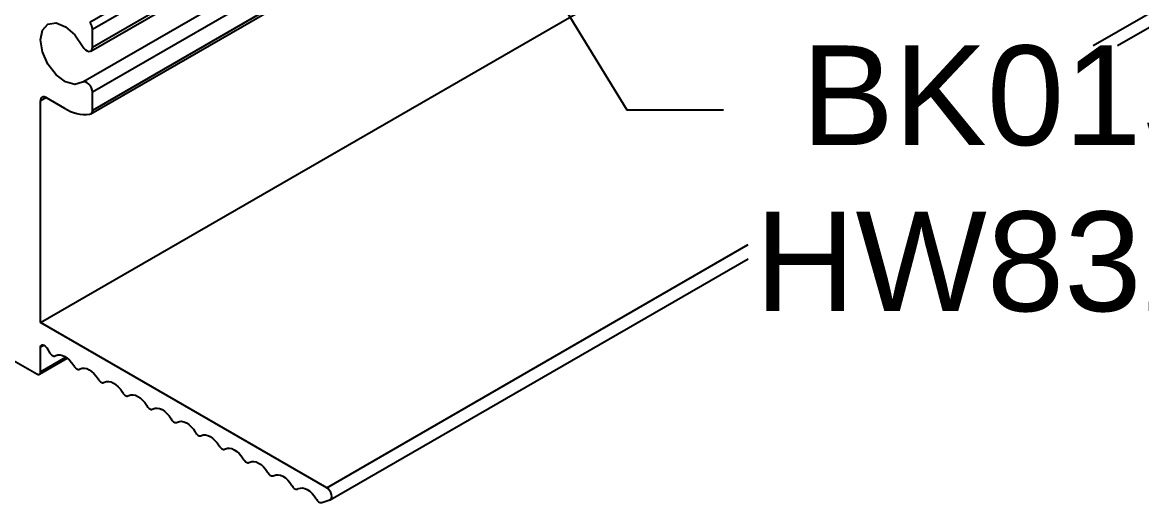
# Model space of a CAD drawing. Extents: x 0 to 11.9, y -12 to 0.
# Drawn here: x 8.461 to 10.573, y -5.323 to -4.417 of the extents above; entities that cross this region are included whole.
import ezdxf
from ezdxf import colors
from ezdxf.entities.mleader import LeaderData, LeaderLine
from ezdxf.math import Vec2, Vec3

# ---------------------------------------------------------------- set-up
doc = ezdxf.new("R2010")
doc.units = 0
doc.header["$LTSCALE"] = 0.5
doc.header["$MEASUREMENT"] = 0
doc.layers.add('FAB DWG', color=221, linetype='CONTINUOUS')
doc.layers.add('Housing', color=150, linetype='CONTINUOUS')
doc.styles.get("Standard").update_dxf_attribs({"font": 'arial.ttf'})

msp = doc.modelspace()

# ---------------------------------------------------------------- linework, layer by layer
at = {"layer": 'Housing', "transparency": 16777216}
for p, q in [((10.5862, -3.2633), (8.5884, -4.4166)), ((10.5915, -3.2762), (8.5933, -4.4298)), ((8.5902, -4.4708), (10.6051, -3.3076)), ((10.6033, -3.3036), (8.5933, -4.4639)), ((10.6231, -3.3471), (8.5752, -4.5293)), ((10.6342, -3.3703), (8.5933, -4.5485)), ((10.6473, -3.3968), (8.5933, -4.5826)), ((8.5902, -4.5895), (10.6493, -3.4007)), ((8.4952, -4.9832), (10.7999, -3.6534)), ((10.4818, -4.4602), (11.1431, -4.0787)), ((10.5279, -4.4602), (11.1591, -4.096)), ((8.5933, -4.4639), (8.5933, -4.4298)), ((8.5058, -4.5586), (8.4952, -4.5647)), ((8.5058, -4.5586), (8.5405, -4.5786)), ((8.5933, -4.5826), (8.5933, -4.5485)), ((8.4952, -4.9832), (8.4952, -4.5647)), ((9.0352, -5.2949), (9.8305, -4.836)), ((9.0419, -5.3175), (9.8305, -4.8626)), ((9.0352, -5.2949), (8.4952, -4.9832)), ((8.4952, -5.0291), (8.5012, -5.0256)), ((8.4309, -5.047), (8.4881, -5.08)), ((8.4952, -5.076), (8.4952, -5.0291)), ((8.5069, -5.031), (8.513, -5.0407)), ((8.5226, -5.0462), (8.5243, -5.0453)), ((8.4931, -5.0805), (8.5456, -5.0502)), ((8.4952, -5.076), (8.543, -5.0484)), ((8.5579, -5.0642), (8.5588, -5.0658)), ((8.5684, -5.0713), (8.5701, -5.0704)), ((8.6037, -5.0893), (8.6047, -5.091)), ((8.6143, -5.0964), (8.616, -5.0955)), ((8.6496, -5.1144), (8.6506, -5.1161)), ((8.6602, -5.1215), (8.6619, -5.1206)), ((8.6955, -5.1396), (8.6965, -5.1412)), ((8.7061, -5.1466), (8.7078, -5.1457)), ((8.7414, -5.1647), (8.7424, -5.1663)), ((8.752, -5.1717), (8.7537, -5.1708)), ((8.7873, -5.1898), (8.7883, -5.1914)), ((8.7979, -5.1969), (8.7987, -5.1965)), ((8.8321, -5.2155), (8.8329, -5.2168)), ((8.8425, -5.2222), (8.8442, -5.2213)), ((8.8778, -5.2402), (8.8788, -5.2419)), ((8.8884, -5.2473), (8.8901, -5.2464)), ((8.9237, -5.2654), (8.9247, -5.267)), ((8.9343, -5.2724), (8.936, -5.2715)), ((8.9696, -5.2905), (8.9706, -5.2921)), ((8.9802, -5.2975), (8.9819, -5.2966)), ((9.0155, -5.3156), (9.0165, -5.3172)), ((9.0261, -5.3226), (9.041, -5.318))]:
    msp.add_line(p, q, dxfattribs=at)
at = {"layer": 'Housing', "transparency": 16777216, "flags": 128}
for points in [[(8.5746, -4.5297), (8.5602, -4.5341), (8.5426, -4.5291), (8.5246, -4.5155), (8.5092, -4.4955), (8.4989, -4.4723), (8.4952, -4.4496), (8.4989, -4.4311), (8.5092, -4.4199), (8.5246, -4.4176), (8.5426, -4.4247), (8.5602, -4.4401), (8.5746, -4.4612)], [(8.5746, -4.4612), (8.5771, -4.465), (8.58, -4.4681), (8.5832, -4.4703), (8.5864, -4.4714), (8.5892, -4.4712), (8.5914, -4.4698), (8.5928, -4.4673), (8.5933, -4.4639)], [(8.5933, -4.5485), (8.5928, -4.5445), (8.5914, -4.5404), (8.5892, -4.5364), (8.5864, -4.533), (8.5832, -4.5304), (8.58, -4.529), (8.5771, -4.5287), (8.5746, -4.5297)], [(8.4952, -5.0291), (8.4957, -5.0273), (8.4967, -5.026), (8.4981, -5.0253), (8.4998, -5.0253), (8.5017, -5.0259), (8.5036, -5.0271), (8.5054, -5.0288), (8.5069, -5.031)], [(8.513, -5.0407), (8.514, -5.0423), (8.5152, -5.0436), (8.5165, -5.0448), (8.5178, -5.0456), (8.5191, -5.0462), (8.5203, -5.0465), (8.5215, -5.0465), (8.5226, -5.0462)], [(8.5243, -5.0453), (8.5279, -5.0441), (8.532, -5.044), (8.5364, -5.045), (8.541, -5.0471), (8.5456, -5.0502), (8.55, -5.0542), (8.5542, -5.0589), (8.5579, -5.0642)], [(8.5588, -5.0658), (8.5599, -5.0674), (8.5611, -5.0687), (8.5624, -5.0699), (8.5637, -5.0707), (8.565, -5.0713), (8.5662, -5.0716), (8.5674, -5.0716), (8.5684, -5.0713)], [(8.5701, -5.0704), (8.5738, -5.0692), (8.5779, -5.0691), (8.5823, -5.0701), (8.5869, -5.0722), (8.5915, -5.0753), (8.5959, -5.0793), (8.6001, -5.084), (8.6037, -5.0893)], [(8.6047, -5.091), (8.6058, -5.0925), (8.607, -5.0938), (8.6082, -5.095), (8.6096, -5.0958), (8.6109, -5.0964), (8.6121, -5.0967), (8.6133, -5.0967), (8.6143, -5.0964)], [(8.616, -5.0955), (8.6197, -5.0943), (8.6238, -5.0942), (8.6282, -5.0952), (8.6328, -5.0973), (8.6374, -5.1004), (8.6418, -5.1044), (8.6459, -5.1091), (8.6496, -5.1144)], [(8.6506, -5.1161), (8.6517, -5.1176), (8.6529, -5.1189), (8.6541, -5.1201), (8.6555, -5.1209), (8.6568, -5.1215), (8.658, -5.1218), (8.6592, -5.1218), (8.6602, -5.1215)], [(8.6619, -5.1206), (8.6656, -5.1194), (8.6697, -5.1193), (8.6741, -5.1203), (8.6787, -5.1224), (8.6833, -5.1255), (8.6877, -5.1295), (8.6918, -5.1342), (8.6955, -5.1396)], [(8.6965, -5.1412), (8.6976, -5.1427), (8.6988, -5.144), (8.7, -5.1452), (8.7013, -5.146), (8.7027, -5.1466), (8.7039, -5.1469), (8.7051, -5.1469), (8.7061, -5.1466)], [(8.7078, -5.1457), (8.7115, -5.1445), (8.7155, -5.1444), (8.72, -5.1454), (8.7245, -5.1475), (8.7291, -5.1506), (8.7336, -5.1546), (8.7377, -5.1593), (8.7414, -5.1647)], [(8.7424, -5.1663), (8.7435, -5.1678), (8.7447, -5.1691), (8.7459, -5.1703), (8.7472, -5.1712), (8.7485, -5.1717), (8.7498, -5.172), (8.751, -5.172), (8.752, -5.1717)], [(8.7537, -5.1708), (8.7573, -5.1696), (8.7614, -5.1695), (8.7659, -5.1705), (8.7704, -5.1726), (8.775, -5.1757), (8.7795, -5.1797), (8.7836, -5.1844), (8.7873, -5.1898)], [(8.7883, -5.1914), (8.7894, -5.1929), (8.7906, -5.1943), (8.7918, -5.1954), (8.7931, -5.1963), (8.7944, -5.1969), (8.7957, -5.1972), (8.7969, -5.1972), (8.7979, -5.1969)], [(8.7987, -5.1965), (8.8023, -5.1953), (8.8064, -5.1953), (8.8108, -5.1963), (8.8154, -5.1984), (8.8199, -5.2015), (8.8243, -5.2055), (8.8285, -5.2102), (8.8321, -5.2155)], [(8.8329, -5.2168), (8.834, -5.2183), (8.8352, -5.2196), (8.8364, -5.2208), (8.8377, -5.2216), (8.839, -5.2222), (8.8403, -5.2225), (8.8415, -5.2225), (8.8425, -5.2222)], [(8.8442, -5.2213), (8.8478, -5.2201), (8.8519, -5.22), (8.8564, -5.221), (8.8609, -5.2231), (8.8655, -5.2262), (8.87, -5.2302), (8.8741, -5.2349), (8.8778, -5.2402)], [(8.8788, -5.2419), (8.8799, -5.2434), (8.881, -5.2447), (8.8823, -5.2459), (8.8836, -5.2467), (8.8849, -5.2473), (8.8862, -5.2476), (8.8874, -5.2476), (8.8884, -5.2473)], [(8.8901, -5.2464), (8.8937, -5.2452), (8.8978, -5.2451), (8.9022, -5.2461), (8.9068, -5.2482), (8.9114, -5.2513), (8.9159, -5.2553), (8.92, -5.26), (8.9237, -5.2654)], [(8.9247, -5.267), (8.9258, -5.2685), (8.9269, -5.2698), (8.9282, -5.271), (8.9295, -5.2718), (8.9308, -5.2724), (8.9321, -5.2727), (8.9333, -5.2727), (8.9343, -5.2724)], [(8.936, -5.2715), (8.9396, -5.2703), (8.9437, -5.2702), (8.9481, -5.2712), (8.9527, -5.2733), (8.9573, -5.2764), (8.9618, -5.2804), (8.9659, -5.2851), (8.9696, -5.2905)], [(8.9706, -5.2921), (8.9716, -5.2936), (8.9728, -5.2949), (8.9741, -5.2961), (8.9754, -5.297), (8.9767, -5.2975), (8.978, -5.2978), (8.9792, -5.2978), (8.9802, -5.2975)], [(8.9819, -5.2966), (8.9855, -5.2954), (8.9896, -5.2953), (8.994, -5.2964), (8.9986, -5.2984), (9.0032, -5.3015), (9.0077, -5.3055), (9.0118, -5.3102), (9.0155, -5.3156)], [(9.041, -5.318), (9.043, -5.3167), (9.0443, -5.3143), (9.0447, -5.3112), (9.0442, -5.3075), (9.0428, -5.3037), (9.0407, -5.3001), (9.0381, -5.2971), (9.0352, -5.2949)], [(9.0165, -5.3172), (9.0175, -5.3187), (9.0187, -5.32), (9.02, -5.3212), (9.0213, -5.3221), (9.0226, -5.3227), (9.0239, -5.3229), (9.025, -5.3229), (9.0261, -5.3226)]]:
    msp.add_lwpolyline(points, dxfattribs=at)
at = {"layer": 'Housing', "transparency": 16777216}
for centre, radius, start, end in [((8.5704, -4.4308), 0.0229, 2.5457, 38.3372), ((8.5017, -4.5637), 0.00655, 50.7967, 189.214), ((8.5809, -4.5159), 0.0746, 237.1914, 275.7634), ((8.5866, -4.5836), 0.00671, 284.9009, 8.7073), ((8.4909, -5.0767), 0.00437, 230.7967, 9.2137)]:
    msp.add_arc(centre, radius, start, end, dxfattribs=at)

# ---------------------------------------------------------------- leaders
at = {"layer": 'FAB DWG', "ltscale": 0.5, "transparency": 16777216}
ml = msp.add_multileader_mtext('Standard', dxfattribs=at)
ml.set_content('BK01517 (x1)\\PHW83238 (x2)', color=256)
ml.set_leader_properties()
ml.build(insert=Vec2(0, 0))
ml.multileader.update_dxf_attribs({"dogleg_length": 0.36, "arrow_head_size": 0.18})
ctx = ml.context
ctx.base_point, ctx.char_height, ctx.arrow_head_size, ctx.landing_gap_size, ctx.plane_origin = Vec3(9.7839, -4.5818), 0.188, 0.18, 0.09, Vec3(9.3125, 7.7584)
ctx.text_align_type = 2
notes = []
notes.append((ctx, [(1, (1, 1, 0), (9.6019, -4.5818), (1, 0), 0.182, [(0, [(8.857, -3.3657)], 0, [])])]))
ctx.mtext.insert, ctx.mtext.rotation, ctx.mtext.width, ctx.mtext.defined_height, ctx.mtext.alignment, ctx.mtext.flow_direction = Vec3(11.5365, -4.4602), 6.283185, 1.706088, 0.5501, 3, 5
for ctx, leaders in notes:
    for number, flags, end, landing, length, lines in leaders:
        leader = LeaderData()
        leader.index, (leader.has_last_leader_line, leader.has_dogleg_vector, leader.attachment_direction) = number, flags
        leader.last_leader_point, leader.dogleg_vector, leader.dogleg_length = Vec3(end), Vec3(landing), length
        for number, points, colour, breaks in lines:
            line = LeaderLine()
            line.index, line.vertices, line.color, line.breaks = number, Vec3.list(points), colors.encode_raw_color(colour), breaks
            leader.lines.append(line)
        ctx.leaders.append(leader)

doc.saveas('drawing.dxf')
